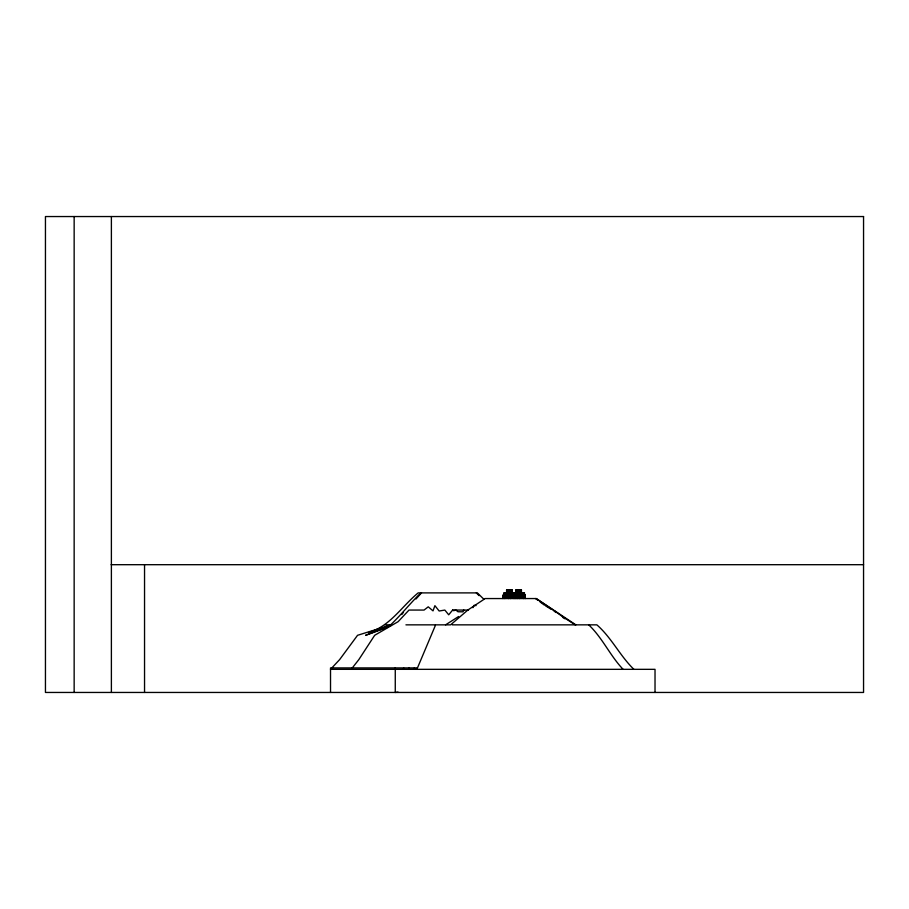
<?xml version="1.0" encoding="UTF-8"?>
<svg xmlns="http://www.w3.org/2000/svg" width="909" height="909" viewBox="0 0 909 909"><rect width="100%" height="100%" fill="white"/><g stroke="black" fill="none" stroke-linecap="round" stroke-linejoin="round"><path stroke-width="1.36" d="M463.817 610.064L462.976 611.825L457.977 611.746L455.886 610.064L453.648 610.678L452.625 610.064L448.705 614.802L444.842 610.064L439.161 611.018L434.9 605.667L433.014 610.882L428.241 606.826L424.06 610.064L409.005 610.064L398.153 621.654L374.667 635.3L358.828 659.616L352.056 668.229M472.919 607.701L474.1 605.326L476.066 605.633M401.778 614.564L403.448 612.314M415.981 598.997L421.503 592.895M420.856 592.895C410.3 603.167 401.255 614.7 390.654 624.847M369.009 632.403C390.313 626.028 401.789 606.303 418.163 592.895L477.373 592.895L483.918 599.304M445.58 624.847L458.613 616.518M391.279 625.347L365.611 635.3L387.779 627.221M373.19 631.505L391.222 624.847L384.95 624.847M391.222 624.847L357.555 635.3L339.625 659.616L330.524 669.331L655.025 669.331L655.025 692.453M398.062 692.135L395.267 692.453L395.267 667.91M111.103 564.694L863.55 564.694M506.586 590.032L512.153 590.032M515.88 590.032L521.448 590.032M520.982 590.384L516.357 590.384L516.357 593.213M507.074 590.93L507.904 590.93L507.074 591.532M508.097 590.93L508.915 590.93L508.245 591.532M509.12 590.93L509.938 590.93L509.256 591.532M516.198 590.93L517.198 590.93L516.198 591.532M518.221 590.93L517.391 590.93L518.221 591.532M519.573 590.93L521.141 590.93L519.573 591.532M507.199 591.486L507.801 591.486M508.211 591.486L508.824 591.486M509.233 591.486L509.835 591.486M510.403 591.486L511.653 591.486M516.38 591.486L517.107 591.486M517.516 591.486L518.119 591.486M518.539 591.486L519.141 591.486M519.709 591.486L520.959 591.486M510.279 591.532L511.835 590.93L510.279 590.93L510.438 591.532M507.052 591.702L510.108 591.702M516.357 591.702L519.414 591.702M507.052 592.054L510.108 592.054M516.357 592.054L519.414 592.054M507.074 592.134L507.904 592.134L507.074 592.748M508.097 592.134L508.915 592.134L508.097 592.748L508.188 592.134L508.279 592.998M509.938 592.134L509.12 592.134L509.79 592.748M516.198 592.134L517.198 592.134L516.198 592.748M518.221 592.134L517.494 592.748M519.573 592.134L521.141 592.134L519.573 592.748M510.279 592.748L511.835 592.134L510.279 592.134L510.438 592.748M517.391 592.748L518.153 592.134M504.006 592.998L508.438 592.816L508.438 593.566M524.448 592.998L517.369 593.213M514.801 593.35L516.835 593.35L516.835 595.031M520.868 593.35L523.97 593.35M507.813 593.566L513.096 593.35L513.096 595.031M517.119 593.566L520.868 593.566L520.834 592.134M504.495 593.895L505.324 593.895M507.699 593.895L509.267 593.895L507.699 594.497M511.085 593.895L511.812 594.497L511.142 593.895M512.926 593.895L512.176 594.497L512.778 593.895M513.267 593.895L515.642 593.895L515.642 594.497L513.267 594.497M516.994 593.895L518.562 593.895L516.994 594.497M521.209 593.895L520.391 593.895L521.209 594.497M522.232 593.895L521.402 593.895L522.232 594.497M522.561 593.895L524.129 593.895L522.561 594.497M506.347 594.497L505.518 594.497L506.199 593.895M506.54 594.497L507.267 593.895L506.608 594.497M510.063 594.497L510.892 593.895L510.063 593.895L510.04 594.975M516.664 594.497L515.835 594.497L516.517 593.895M519.369 594.497L520.187 593.895L519.369 593.895L519.425 594.85M507.529 594.611L504.472 594.611L505.234 593.895L505.177 594.497M510.04 594.622L513.096 594.622M519.346 594.622L523.97 594.622M504.79 595.031L525.22 595.031M504.495 595.1L505.256 595.1M515.573 595.384L517.619 595.384L517.619 598.202L515.573 598.202M523.186 595.384L520.13 595.384L520.13 598.202L523.186 598.202M504.597 595.645L505.199 595.645L504.495 595.702M503.45 595.929L504.268 596.531L504.131 595.929M505.279 595.929L506.108 595.929M506.302 595.929L507.12 595.929L506.449 596.531M508.483 595.929L510.04 595.929L508.483 596.531M510.847 595.929L511.676 595.929L510.847 596.531M512.687 595.929L511.869 595.929L512.54 596.531M514.051 595.929L516.426 595.929L516.426 596.531L514.051 596.531M516.619 595.929L517.448 595.929L516.766 596.531M520.153 595.929L520.925 596.531L520.289 595.929M521.164 595.929L521.993 595.929L521.312 596.531M522.186 595.929L523.016 595.929L522.334 596.531M523.345 595.929L524.913 595.929L523.345 596.531M505.052 596.168L504.472 593.35L517.732 592.816L517.732 593.566M504.734 596.52L503.45 596.531L503.597 595.929M505.279 596.531L505.961 595.929M508.142 596.531L507.324 596.531L507.995 595.929M513.71 596.531L512.881 595.929L513.642 596.531M517.778 596.531L519.346 595.929L517.778 595.929L517.937 596.531M505.256 596.645L508.313 596.645M510.824 596.656L513.88 596.656M515.573 596.645L517.619 596.645M520.13 596.656L523.186 596.656M503.45 597.133L504.268 597.736L503.597 597.133M510.824 597.008L519.346 597.133L519.346 597.736L517.778 597.736L517.937 597.133M520.13 597.008L524.913 597.133L523.345 597.736M503.575 597.19L504.177 597.19M504.586 597.19L505.188 597.19M505.404 597.19L506.006 597.19M506.427 597.19L507.029 597.19M507.438 597.19L508.04 597.19M508.608 597.19L509.858 597.19M510.972 597.19L511.574 597.19M511.983 597.19L512.596 597.19M513.006 597.19L513.608 597.19M514.176 597.19L515.426 597.19M515.721 597.19L516.323 597.19M516.744 597.19L517.346 597.19M517.914 597.19L519.164 597.19M520.266 597.19L520.868 597.19M521.289 597.19L521.891 597.19M522.311 597.19L522.914 597.19M523.482 597.19L524.732 597.19M508.142 597.736L507.415 597.133L507.461 597.736M508.483 597.736L510.04 597.133L504.472 597.133L504.563 597.736L506.108 597.736L505.961 597.133M512.687 597.736L511.937 597.133M513.71 597.736L512.881 597.133M514.051 597.736L516.426 597.736L516.38 597.133M520.153 597.736L520.971 597.133L520.823 597.736M521.164 597.736L521.993 597.133M522.186 597.133L522.186 597.736L523.016 597.133M452.625 610.064L468.487 610.064M405.937 624.847L435.434 624.847M452.273 624.847L596.872 624.847C611.587 637.732 619.961 655.832 633.88 669.331M553.388 610.178L536.037 598.554M545.525 605.826L551.456 609.45M575.851 624.847L536.276 598.554L485.156 598.554L467.817 610.064L450.614 624.847L435.627 624.847L416.879 669.331L416.879 667.91L330.524 667.91L330.524 692.453M563.512 617.268L575.238 624.847M562.591 617.268L564.898 618.79M554.592 610.893L562.33 616.518M553.831 610.893L556.001 612.507M535.606 598.554L537.787 600.19M539.969 601.826L544.343 605.099M476.339 592.895L479.043 595.645M588.725 624.847C602.519 637.902 610.087 655.719 623.108 669.331M525.22 598.554L525.22 594.85L504.79 594.85L504.79 598.554M524.754 596.531L524.709 595.929L524.607 596.531M524.754 597.736L524.709 597.133L524.607 597.736M524.448 592.816L524.448 595.35M524.448 595.929L524.436 596.531M524.448 597.133L524.436 597.736M524.232 595.929L524.129 596.531M524.129 597.133L524.232 597.736M523.97 593.895L523.97 594.975M523.982 596.531L523.97 595.929L523.766 596.531M523.97 597.133L523.982 597.736M523.811 593.895L523.8 594.497M523.766 597.133L523.823 597.736M523.664 593.895L523.607 594.497M523.664 595.929L523.664 596.531M523.664 597.133L523.664 597.736M523.459 593.895L523.504 594.497M523.504 595.929L523.459 596.531M523.504 597.133L523.459 597.736M523.198 593.895L523.357 594.497M523.357 594.85L523.357 598.554M523.039 593.895L523.027 594.497M522.88 593.895L522.891 594.497M522.868 595.929L522.959 596.531M522.868 597.133L522.936 597.736M522.675 593.895L522.732 594.497M522.493 592.816L522.573 595.031M522.402 593.35L522.402 595.031M522.334 597.133L522.255 597.736M522.141 593.895L522.152 594.497M521.846 595.929L521.846 596.531M521.846 597.133L521.846 597.736M521.55 593.895L521.482 594.497M521.448 592.998L521.448 589.861L515.88 589.861L515.88 593.566M521.312 597.133L521.312 597.736L521.164 597.133M520.937 590.93L520.982 591.532M520.982 592.134L520.937 592.748M520.834 590.93L520.834 591.532M520.823 595.929L520.902 596.531M520.618 590.93L520.675 591.532M520.618 592.134L520.675 592.748M520.527 593.895L520.527 594.497M520.357 590.93L520.516 591.532M520.471 592.134L520.505 592.748M520.209 590.93L520.153 591.532M520.209 592.134L520.153 592.748M520.153 597.133L520.221 597.736M520.039 590.93L520.05 591.532M520.039 592.134L519.993 592.748M520.118 593.895L520.05 594.497M519.891 590.93L519.891 591.532M519.891 592.134L519.891 592.748M519.584 593.566L519.493 590.032M519.653 594.85L519.653 598.554M519.414 590.384L519.414 593.213M519.516 593.895L519.516 594.497M519.096 590.93L519.164 591.532M519.096 592.134L519.187 592.748M519.039 595.929L519.187 596.531M519.141 597.133L519.039 597.736M518.869 595.929L518.823 596.531M518.88 597.133L518.869 597.736M518.721 595.929L518.675 596.531M518.721 597.133L518.709 597.736M518.562 590.93L518.505 591.532M518.494 592.134L518.505 592.748M518.573 595.929L518.573 596.531M518.562 597.133L518.573 597.736M518.255 593.895L518.357 594.497M518.357 595.929L518.403 596.531M518.403 597.133L518.357 597.736M518.073 590.93L518.164 591.532M518.096 593.895L518.096 594.497M518.198 595.929L518.096 596.531M518.096 597.133L518.198 597.736M517.937 593.895L518.05 594.497M517.789 593.895L517.789 594.497M517.789 598.554L517.664 595.031M517.539 590.93L517.539 591.532M517.539 592.134L517.573 592.998M517.573 593.895L517.63 594.497M517.471 593.895L517.323 594.497M517.369 597.133L516.766 597.736M517.164 593.895L517.164 594.497M517.301 595.929L517.301 596.531M517.301 597.133L517.301 597.736M517.051 590.93L517.051 591.532M517.051 592.134L517.005 595.031M516.721 590.93L516.664 591.532M516.721 592.134L516.664 592.748M516.38 590.93L516.38 591.532M516.38 592.134L516.517 592.748M516.357 595.929L516.278 596.531M516.278 597.133L516.357 597.736M515.982 593.895L515.982 594.497M515.926 594.85L515.926 598.554M515.608 595.929L515.608 596.531M515.608 597.133L515.608 597.736M515.551 593.895L515.494 594.497M515.448 595.929L515.448 596.531L515.301 595.929M515.448 597.133L515.448 597.736L515.301 597.133M515.176 592.816L515.142 595.35M515.142 595.929L515.096 596.531M515.142 597.133L515.096 597.736M514.937 595.929L514.983 596.531M514.983 597.133L514.983 597.736M514.664 593.895L514.835 594.497M514.835 595.929L514.676 596.531M514.676 597.133L514.835 597.736M514.517 593.895L514.619 594.497M514.63 596.531L514.471 595.929L514.369 596.531M514.517 597.736L514.471 597.133L514.358 597.736M514.358 593.895L514.312 594.497M514.153 593.895L514.199 594.497M514.21 595.929L514.153 596.531M514.21 597.133L514.153 597.736M514.051 593.895L513.892 594.497M514.051 594.85L514.051 598.554M513.892 593.895L513.733 594.497L513.585 593.895M513.665 597.133L513.642 597.736M513.38 593.895L513.426 594.497M513.278 592.816L513.278 595.031M513.028 595.929L512.96 596.531M513.028 597.133L512.983 597.736M512.256 593.895L512.256 594.497M512.153 593.35L512.153 589.861L506.586 589.861L506.586 593.566M512.017 595.929L512.017 596.531M512.017 597.133L512.017 597.736M511.687 592.998L511.687 590.384L507.052 590.384L507.052 593.213M511.767 593.895L511.767 594.497M511.676 597.133L510.847 597.736L510.994 597.133M511.585 590.93L511.517 591.532M511.528 592.134L511.528 592.998M511.528 595.929L511.619 596.531M511.619 597.133L511.528 597.736M511.369 590.93L511.324 591.532M511.369 592.134L511.426 593.566M511.21 590.93L511.21 591.532M511.21 592.134L511.165 592.748M510.903 590.93L510.903 591.532L510.744 590.93M511.051 592.134L510.903 592.748M510.994 595.929L510.994 596.531M510.858 592.134L510.744 592.748M510.801 593.895L510.813 594.497M510.585 590.93L510.597 591.532M510.585 592.134L510.597 592.748M510.358 594.85L510.358 598.554M510.279 589.861L510.279 593.566M510.21 593.895L510.21 594.497M509.892 590.93L509.869 591.532M509.892 595.384L509.892 598.202L505.256 598.202L505.256 595.384L508.313 595.384L508.313 598.202M509.722 595.929L509.574 596.531M509.722 597.133L509.574 597.736M509.529 595.929L509.37 596.531L509.267 595.929M509.529 597.133L509.415 597.736M509.256 592.134L509.188 592.748M509.267 597.133L509.256 597.736M509.051 593.895L509.108 594.497M509.108 595.929L509.108 596.531M509.108 597.133L509.063 597.736M508.949 594.497L508.472 593.895M508.801 595.929L508.949 596.531M508.949 597.133L508.949 597.736M508.779 590.93L508.779 591.532M508.779 592.134L508.779 592.748M508.642 595.929L508.642 596.531M508.642 597.133L508.642 597.736M508.483 598.554L508.358 595.031M508.324 593.895L508.324 594.497M508.165 593.895L508.12 594.497M508.142 597.133L508.074 597.736L507.995 597.133M508.017 593.895L508.006 594.497M507.756 590.93L507.824 591.532M507.824 592.134L507.711 595.031M507.529 593.35L507.529 595.031M507.461 595.929L507.461 596.531M507.165 590.93L507.222 591.532M507.165 592.134L507.222 592.748M507.222 593.895L507.222 594.497M507.12 597.133L506.449 597.736M507.052 595.929L506.983 596.531M506.983 597.133L507.074 597.736M505.597 593.895L505.665 594.497M505.427 595.929L505.427 596.531M505.37 597.133L505.427 597.736M504.643 593.895L504.643 594.497M504.131 597.133L504.222 597.736M504.006 592.816L504.006 596.52M503.427 595.384L503.427 598.202M502.961 594.85L502.961 598.554M414.379 667.91L414.379 669.331M409.005 667.91L409.005 669.331M403.63 667.91L403.63 669.331M144.542 564.694L144.542 692.453M111.387 216.547L111.387 692.453M74.152 216.547L74.152 692.453M863.55 216.547L45.45 216.547L45.45 692.453L863.55 692.453L863.55 216.547M519.244 590.93L518.414 591.532L519.244 590.93M519.244 592.134L518.414 592.748L519.244 592.134M513.88 595.384L510.824 595.384L510.824 598.202L513.88 598.202L513.88 595.384M521.118 594.497L521.141 593.895L521.062 594.497M512.619 597.736L512.642 597.133L512.54 597.736"/></g></svg>
